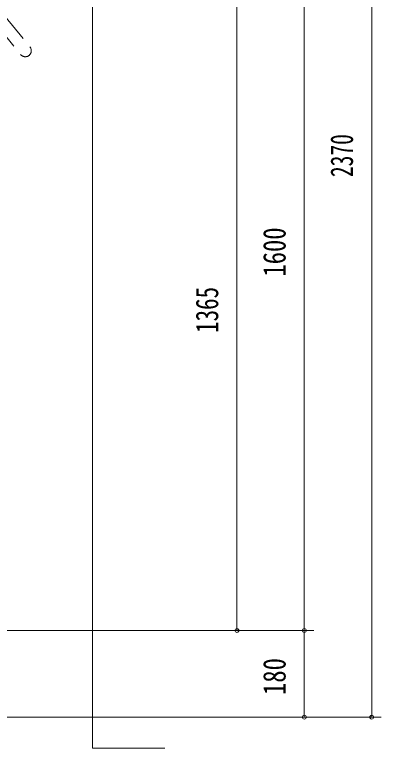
# Model space of a CAD drawing. Units: millimetres, scale not verified. Extents: x -5740 to 6033, y -4020 to 4020.
# Drawn here: x 2 to 764, y -2567 to -1042 of the extents above; entities that cross this region are included whole.
import ezdxf
from ezdxf.enums import TextEntityAlignment as Align

# ---------------------------------------------------------------- set-up
doc = ezdxf.new("R2010")
doc.units = ezdxf.units.MM
doc.header["$LTSCALE"] = 10
doc.linetypes.add('USER6', pattern=[25, 6, -5, 2, -5, 2, -5])
for name, color, linetype, lineweight in [('0-3_2ラック-03BODL', 7, 'Continuous', 18), ('0-A_2ラック-C下自転車奥', 3, 'Continuous', 18), ('0-C_2ラック-F寸法', 3, 'Continuous', 18)]:
    doc.layers.add(name, color=color, linetype=linetype, lineweight=lineweight)
doc.styles.add('ＭＳ ゴシック', font='')
doc.styles.get('ＭＳ ゴシック').set_extended_font_data('MS Gothic')

# ---------------------------------------------------------------- blocks, each defined once
blk = doc.blocks.new('CCL-CYC-FRONT-TOP_2')
at = {"layer": '0-A_2ラック-C下自転車奥', "color": 6, "linetype": 'USER6'}
for p, q in [((258.35, 1076.16), (298.43, 1003.88)), ((236.48, 1064.04), (276.57, 991.76))]:
    blk.add_line(p, q, dxfattribs=at)
blk.add_arc((287.5, 997.82), 12.5, 209.01263, 29.01263, dxfattribs=at)

msp = doc.modelspace()

# ---------------------------------------------------------------- linework, layer by layer
at = {"layer": '0-3_2ラック-03BODL'}
msp.add_lwpolyline([(313.75, -2566.6), (163.75, -2566.6), (163.75, -131.79), (-811.25, -131.79)], dxfattribs=at)
at = {"layer": '0-C_2ラック-F寸法'}
for p, q in [((743.75, -131.79), (743.75, -2501.79)), ((603.75, -721.79), (603.75, -2321.79)), ((463.75, -956.79), (463.75, -2321.79)), ((623.75, -2321.79), (-313.15, -2321.79)), ((603.75, -2321.79), (603.75, -2501.79)), ((763.75, -2501.79), (-239.27, -2501.79))]:
    msp.add_line(p, q, dxfattribs=at)
for centre, start, end in [((463.75, -2321.79), 0, 180), ((463.75, -2321.79), 180, 0), ((603.75, -2321.79), 0, 180), ((603.75, -2321.79), 180, 0), ((603.75, -2501.79), 0, 180), ((743.75, -2501.79), 0, 180), ((603.75, -2501.79), 180, 0), ((743.75, -2501.79), 180, 0)]:
    msp.add_arc(centre, 4, start, end, dxfattribs=at)

# ---------------------------------------------------------------- block references
at = {"layer": '0-A_2ラック-C下自転車奥', "rotation": 10}
msp.add_blockref('CCL-CYC-FRONT-TOP_2', (-85.87, -2149.89), dxfattribs=at)

# ---------------------------------------------------------------- texts
at = {"layer": '0-C_2ラック-F寸法', "color": 7, "style": 'ＭＳ ゴシック'}
for s, width, p in [('2370', 0.7, (718.95, -1379.88)), ('1600', 0.8, (578.95, -1586.52)), ('1365', 0.75, (438.95, -1703.64)), ('180', 0.8, (578.95, -2455.71))]:
    msp.add_text(s, height=46.89, rotation=90, dxfattribs=dict(at, width=width)).set_placement(p, align=Align.BOTTOM_LEFT)

doc.saveas('drawing.dxf')
